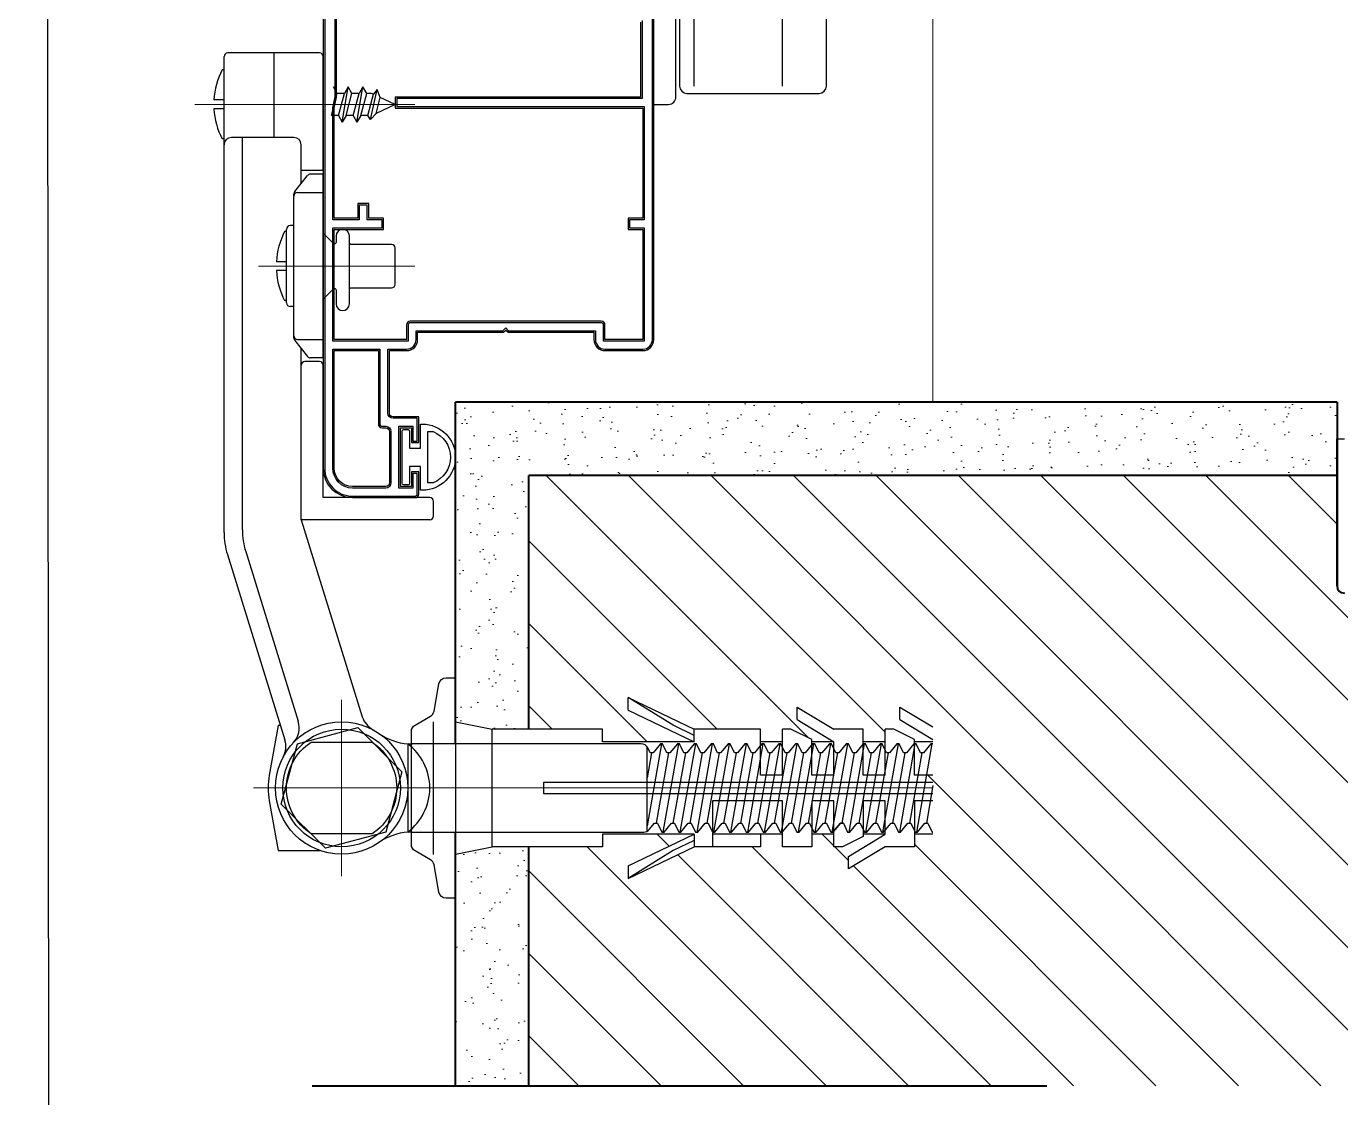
# Model space of a CAD drawing. Header units: millimetres. Extents: x 1251.1 to 1334.1, y 1577.6 to 1641.3.
# Drawn here: x 1311.1348 to 1311.3137, y 1617.5724 to 1617.7182 of the extents above; entities that cross this region are included whole.
import ezdxf

# ---------------------------------------------------------------- set-up
doc = ezdxf.new("R2010")
doc.units = ezdxf.units.MM
doc.linetypes.add('TRATTOPUNTO', pattern=[1, 0.5, -0.25, 0, -0.25])
for name, color, linetype in [('IMPIANTO ELETTRICO', 7, 'Continuous'), ('MONTANTI sezioni - windows structure section', 2, 'Continuous'), ('MURATURA', 140, 'Continuous')]:
    doc.layers.add(name, color=color, linetype=linetype)
for name, color, linetype, lineweight in [('MURATURA sezioni - section wall', 7, 'Continuous', 40), ('PROIEZIONI finissime - fine lines', 251, 'Continuous', 9), ('SEZIONI medie - small section', 2, 'Continuous', 25), ('TRATTEGGIO - hatch', 252, 'Continuous', 20)]:
    doc.layers.add(name, color=color, linetype=linetype, lineweight=lineweight)

msp = doc.modelspace()

# ---------------------------------------------------------------- hatches: boundary and pattern name
at = {"layer": 'TRATTEGGIO - hatch'}
h = msp.add_hatch(dxfattribs=at)
h.set_pattern_fill('AR-SAND', color=256, scale=9.99999999999999e-05, angle=-90.00000000000001, style=0)
h.set_pattern_definition([(307.5, (1311.758764513805, 1624.51959812893), (0.004894132373293419, 0.0001600031295984035), [0, -0.003860799999999997, 0, -0.004317999999999996, 0, -0.004127499999999997]), (277.5, (1311.758764513805, 1624.51959812893), (0.007168251005683536, -0.004495232831380024), [0, -0.002082799999999998, 0, -0.003479799999999997, 0, -0.001333499999999999]), (237.5, (1311.758764513805, 1624.52272232893), (1.437184678545544e-05, -0.007909923702414572), [0, -0.001269999999999999, 0, -0.004571999999999996, 0, -0.005968999999999996]), (227.4999999999999, (1311.758764513805, 1624.52272232893), (0.002229293232572159, -0.007635564524722966), [0, -0.0006349999999999995, 0, -0.002997199999999997, 0, -0.003428999999999997])])
h.paths.add_polyline_path([(1311.313234852859, 1617.657054602494), (1311.313234852859, 1617.667054602495), (1311.193234852859, 1617.667054602495), (1311.193234852859, 1617.623554602494), (1311.198234852859, 1617.622554602495), (1311.203234852859, 1617.622554602495), (1311.203234852859, 1617.657054602494)])
h.paths.add_polyline_path([(1311.193234852859, 1617.574054602494), (1311.203234852859, 1617.574054602494), (1311.203234852859, 1617.606554602494), (1311.198234852859, 1617.606554602494), (1311.193234852859, 1617.605554602495), (1311.193234852859, 1617.599554602495)])
h = msp.add_hatch(dxfattribs=at)
h.set_pattern_fill('ANSI31', color=256, scale=0.0025, angle=-90.00000000000001, style=0)
h.set_pattern_definition([(315, (532.5970254277047, 2051.4125406759), (0.005612660075668222, 0.00561266007566822), [])])
h.paths.add_polyline_path([(1311.445591506608, 1617.574054602494), (1311.445591506608, 1617.603667400836), (1311.391227006116, 1617.612054602494), (1311.391227006116, 1617.640929574835, -0.1952256424290443), (1311.390859155125, 1617.640273419622), (1311.370838523057, 1617.624273419622, -0.1701742515066235), (1311.370214220791, 1617.624054602494), (1311.32420357231, 1617.624054602494, -0.4142135623730951), (1311.32320357231, 1617.625054602494), (1311.32320357231, 1617.641054602494), (1311.314234852859, 1617.641054602494, -0.4142135623730284), (1311.313234852859, 1617.642054602494), (1311.313234852859, 1617.657054602494), (1311.203234852859, 1617.657054602494), (1311.203234852859, 1617.622554602495), (1311.213234852859, 1617.622554602495), (1311.213234852859, 1617.620854602494), (1311.225734852859, 1617.620854602494), (1311.216734852859, 1617.625154602494), (1311.216734852859, 1617.626854602494), (1311.225734852859, 1617.622554602495), (1311.234734852859, 1617.622554602495), (1311.234734852859, 1617.620854602494), (1311.237734852859, 1617.620854602494), (1311.237734852859, 1617.622554602495), (1311.238901519526, 1617.622554602495), (1311.241734852859, 1617.621154602495), (1311.241734852859, 1617.620854602494), (1311.244734852859, 1617.620854602494), (1311.239734852859, 1617.623854602494), (1311.239734852859, 1617.625554602495), (1311.244734852859, 1617.622554602495), (1311.248734852859, 1617.622554602495), (1311.248734852859, 1617.620854602494), (1311.251734852859, 1617.620854602494), (1311.251734852859, 1617.622554602495), (1311.252901519526, 1617.622554602495), (1311.255734852859, 1617.621154602495), (1311.255734852859, 1617.620554602494), (1311.255934852859, 1617.620554602494), (1311.256523260482, 1617.619354602494), (1311.256923260482, 1617.619354602494), (1311.257934852859, 1617.620554602494), (1311.258084852859, 1617.620554602494), (1311.257026890975, 1617.614554602494), (1311.258176890975, 1617.614554602494), (1311.257330521468, 1617.609754602494), (1311.257130521468, 1617.609754602494), (1311.256118929091, 1617.608554602494), (1311.255734852859, 1617.608554602494), (1311.255734852859, 1617.606554602494), (1311.251734852859, 1617.606554602494), (1311.246734852859, 1617.603554602495), (1311.246734852859, 1617.605254602494), (1311.251734852859, 1617.608254602495), (1311.248734852859, 1617.608254602495), (1311.248734852859, 1617.607954602494), (1311.245901519526, 1617.606554602494), (1311.244734852859, 1617.606554602494), (1311.244734852859, 1617.608254602495), (1311.241734852859, 1617.608254602495), (1311.241734852859, 1617.606554602494), (1311.237734852859, 1617.606554602494), (1311.237734852859, 1617.608254602495), (1311.234734852859, 1617.608254602495), (1311.234734852859, 1617.606554602494), (1311.225734852859, 1617.606554602494), (1311.216734852859, 1617.602254602494), (1311.216734852859, 1617.603954602494), (1311.225734852859, 1617.608254602495), (1311.213234852859, 1617.608254602495), (1311.213234852859, 1617.606554602494), (1311.203234852859, 1617.606554602494), (1311.203234852859, 1617.574054602494)])

# ---------------------------------------------------------------- linework, layer by layer
at = {"layer": 'IMPIANTO ELETTRICO'}
for centre in [(1311.171734852859, 1617.649290574464), (1311.174234852859, 1617.649669265805)]:
    msp.add_arc(centre, 0.009999999999999992, 180, 197.2269706634879, dxfattribs=at)
at = {"layer": 'MONTANTI sezioni - windows structure section'}
for p, q in [((1311.225734852859, 1617.710054602494), (1311.225734852859, 1617.723054602494)), ((1311.237734852859, 1617.710054602494), (1311.237734852859, 1617.723054602494)), ((1311.161734852859, 1617.649290574464), (1311.161734852859, 1617.714054602494)), ((1311.174734852859, 1617.714554602494), (1311.162234852859, 1617.714554602494)), ((1311.168484852859, 1617.714554602494), (1311.168484852859, 1617.703054602494)), ((1311.175234852859, 1617.698554602494), (1311.175234852859, 1617.714054602494)), ((1311.161663449214, 1617.712246697341), (1311.161478129061, 1617.712246697341)), ((1311.176341012352, 1617.706054602494), (1311.17714485993, 1617.709054602494)), ((1311.17714485993, 1617.709054602494), (1311.176625244688, 1617.709954602494)), ((1311.178109583749, 1617.709054602494), (1311.17714485993, 1617.709054602494)), ((1311.177305736172, 1617.706054602494), (1311.178109583749, 1617.709054602494)), ((1311.177825351414, 1617.705154602494), (1311.178625244688, 1617.709954602494)), ((1311.178625244688, 1617.709954602494), (1311.178109583749, 1617.709054602494)), ((1311.178341012352, 1617.706054602494), (1311.17914485993, 1617.709054602494)), ((1311.17914485993, 1617.709054602494), (1311.178625244688, 1617.709954602494)), ((1311.180109583749, 1617.709054602494), (1311.17914485993, 1617.709054602494)), ((1311.179305736172, 1617.706054602494), (1311.180109583749, 1617.709054602494)), ((1311.179825351414, 1617.705154602494), (1311.180625244687, 1617.709954602494)), ((1311.180625244687, 1617.709954602494), (1311.180109583749, 1617.709054602494)), ((1311.180341012352, 1617.706054602494), (1311.18114485993, 1617.709054602494)), ((1311.18114485993, 1617.709054602494), (1311.180625244687, 1617.709954602494)), ((1311.181818092479, 1617.709054602494), (1311.18114485993, 1617.709054602494)), ((1311.181305736172, 1617.706054602494), (1311.182077208093, 1617.708933774899)), ((1311.18167301614, 1617.70549338509), (1311.182562841965, 1617.709561921532)), ((1311.182077208093, 1617.708933774899), (1311.181818092479, 1617.709054602494)), ((1311.182566443345, 1617.709583443748), (1311.182077208093, 1617.708933774899)), ((1311.182415678831, 1617.706333261587), (1311.182997497138, 1617.708504637069)), ((1311.182997497138, 1617.708504637069), (1311.182562841965, 1617.709561921532)), ((1311.185034852859, 1617.707554602494), (1311.182997497138, 1617.708504637069)), ((1311.161734852859, 1617.708154602494), (1311.16035251521, 1617.708154602494)), ((1311.161734852859, 1617.706954602494), (1311.16035251521, 1617.706954602494)), ((1311.185034852859, 1617.707554602494), (1311.182415678831, 1617.706333261587)), ((1311.177305736172, 1617.706054602494), (1311.176341012352, 1617.706054602494)), ((1311.177305736172, 1617.706054602494), (1311.177825351414, 1617.705154602494)), ((1311.178341012352, 1617.706054602494), (1311.177825351414, 1617.705154602494)), ((1311.179305736172, 1617.706054602494), (1311.178341012352, 1617.706054602494)), ((1311.179305736172, 1617.706054602494), (1311.179825351414, 1617.705154602494)), ((1311.180341012352, 1617.706054602494), (1311.179825351414, 1617.705154602494)), ((1311.181305736172, 1617.706054602494), (1311.180341012352, 1617.706054602494)), ((1311.181663510461, 1617.705478679108), (1311.181305736172, 1617.706054602494)), ((1311.182415678831, 1617.706333261587), (1311.181663510461, 1617.705478679108)), ((1311.171234852859, 1617.703054602494), (1311.162734852859, 1617.703054602494)), ((1311.164234852859, 1617.649669265805), (1311.164234852859, 1617.703054602494)), ((1311.161663449214, 1617.702862507648), (1311.161478129061, 1617.702862507648)), ((1311.172234852859, 1617.696804602494), (1311.172234852859, 1617.702054602494)), ((1311.171344418455, 1617.695691559488), (1311.173084730878, 1617.697866950018)), ((1311.175234852859, 1617.698554602494), (1311.172234852859, 1617.698554602494)), ((1311.175234852859, 1617.698054602494), (1311.173475165283, 1617.698054602494)), ((1311.175234852859, 1617.673054602494), (1311.175234852859, 1617.698054602494)), ((1311.171234852859, 1617.675729993024), (1311.171234852859, 1617.695379211965)), ((1311.171734852859, 1617.695554602494), (1311.175234852859, 1617.695554602494)), ((1311.170234852859, 1617.680554602494), (1311.170234852859, 1617.690554602494)), ((1311.171234852859, 1617.691054602494), (1311.170734852859, 1617.691054602494)), ((1311.170163449214, 1617.690246697341), (1311.169978129061, 1617.690246697341)), ((1311.178784852859, 1617.682404602494), (1311.178784852859, 1617.688704602494)), ((1311.170234852859, 1617.686154602494), (1311.16885251521, 1617.686154602494)), ((1311.170234852859, 1617.684954602494), (1311.16885251521, 1617.684954602494)), ((1311.170163449214, 1617.680862507648), (1311.169978129061, 1617.680862507648)), ((1311.171234852859, 1617.680054602494), (1311.170734852859, 1617.680054602494)), ((1311.171344418455, 1617.6754176455), (1311.173084730878, 1617.67324225497)), ((1311.171734852859, 1617.675554602494), (1311.175234852859, 1617.675554602494)), ((1311.172234852859, 1617.651054602494), (1311.172234852859, 1617.674304602494)), ((1311.174734852859, 1617.672554602494), (1311.172734852859, 1617.672554602494)), ((1311.175234852859, 1617.673054602494), (1311.173475165283, 1617.673054602494)), ((1311.175234852859, 1617.654054602494), (1311.175234852859, 1617.672054602494)), ((1311.189734852859, 1617.654054602494), (1311.175234852859, 1617.654054602494)), ((1311.190234852859, 1617.651554602494), (1311.190234852859, 1617.653554602494)), ((1311.172234852859, 1617.651054602494), (1311.180550360798, 1617.624236233004)), ((1311.189734852859, 1617.651054602494), (1311.172234852859, 1617.651054602494)), ((1311.162183462274, 1617.64632899754), (1311.17001025281, 1617.621086792004)), ((1311.164683462274, 1617.646707688881), (1311.171836032613, 1617.623639912914)), ((1311.216734852859, 1617.625154602494), (1311.216734852859, 1617.626854602494)), ((1311.216734852859, 1617.626854602494), (1311.225734852859, 1617.622554602494)), ((1311.222860200051, 1617.623078047725), (1311.216734852859, 1617.626854602494)), ((1311.216734852859, 1617.625154602494), (1311.225734852859, 1617.620854602494)), ((1311.239734852859, 1617.623854602494), (1311.239734852859, 1617.625554602495)), ((1311.239734852859, 1617.625554602495), (1311.244734852859, 1617.622554602494)), ((1311.253734852859, 1617.623854602494), (1311.253734852859, 1617.625554602495)), ((1311.253734852859, 1617.625554602495), (1311.258234852859, 1617.622854602494)), ((1311.169079366076, 1617.623054602494), (1311.167886775329, 1617.616291084271)), ((1311.169400098499, 1617.623054602494), (1311.169079366076, 1617.623054602494)), ((1311.190234852859, 1617.605490372684), (1311.190234852859, 1617.623566798974)), ((1311.193234852859, 1617.623554602494), (1311.198234852859, 1617.622554602494)), ((1311.213234852859, 1617.622554602494), (1311.198234852859, 1617.622554602494)), ((1311.198234852859, 1617.606554602494), (1311.198234852859, 1617.622554602494)), ((1311.213234852859, 1617.620854602494), (1311.213234852859, 1617.622554602494)), ((1311.225734852859, 1617.621704602494), (1311.222860200051, 1617.623078047725)), ((1311.234734852859, 1617.622554602494), (1311.225734852859, 1617.622554602494)), ((1311.225734852859, 1617.620854602494), (1311.225734852859, 1617.622554602494)), ((1311.234734852859, 1617.616304602494), (1311.234734852859, 1617.622554602494)), ((1311.237734852859, 1617.616304602494), (1311.237734852859, 1617.622554602494)), ((1311.238901519526, 1617.622554602494), (1311.237734852859, 1617.622554602494)), ((1311.241734852859, 1617.621154602494), (1311.238901519526, 1617.622554602494)), ((1311.239734852859, 1617.623854602494), (1311.244734852859, 1617.620854602494)), ((1311.248734852859, 1617.622554602494), (1311.244734852859, 1617.622554602494)), ((1311.248734852859, 1617.616304602494), (1311.248734852859, 1617.622554602494)), ((1311.251734852859, 1617.616304602494), (1311.251734852859, 1617.622554602494)), ((1311.252901519526, 1617.622554602494), (1311.251734852859, 1617.622554602494)), ((1311.255734852859, 1617.621154602494), (1311.252901519526, 1617.622554602494)), ((1311.253734852859, 1617.623854602494), (1311.258234852859, 1617.621154602494)), ((1311.225734852859, 1617.620854602494), (1311.213234852859, 1617.620854602494)), ((1311.237734852859, 1617.620854602494), (1311.234734852859, 1617.620854602494)), ((1311.241734852859, 1617.616304602494), (1311.241734852859, 1617.621154602494)), ((1311.244734852859, 1617.620854602494), (1311.241734852859, 1617.620854602494)), ((1311.244734852859, 1617.616304602494), (1311.244734852859, 1617.620854602494)), ((1311.251734852859, 1617.620854602494), (1311.248734852859, 1617.620854602494)), ((1311.255734852859, 1617.616304602494), (1311.255734852859, 1617.621154602494)), ((1311.258234852859, 1617.620854602494), (1311.255734852859, 1617.620854602494)), ((1311.186734852859, 1617.620554602494), (1311.186734852859, 1617.608554602494)), ((1311.218511445263, 1617.620554602494), (1311.187322634878, 1617.620554602494)), ((1311.221284852859, 1617.620554602494), (1311.219318929091, 1617.609405294767)), ((1311.219318929091, 1617.608669249836), (1311.219318929091, 1617.620144492203)), ((1311.219923260482, 1617.619354602494), (1311.219318929091, 1617.61592726886)), ((1311.219723260482, 1617.619354602494), (1311.219409315019, 1617.619994863669)), ((1311.220123260482, 1617.619354602494), (1311.219723260482, 1617.619354602494)), ((1311.221134852859, 1617.620554602494), (1311.220123260482, 1617.619354602494)), ((1311.222223260482, 1617.619354602494), (1311.220530521468, 1617.609754602494)), ((1311.221434852859, 1617.620554602494), (1311.221134852859, 1617.620554602494)), ((1311.222023260483, 1617.619354602494), (1311.221434852859, 1617.620554602494)), ((1311.223584852859, 1617.620554602494), (1311.221468929091, 1617.608554602494)), ((1311.222423260482, 1617.619354602494), (1311.222023260483, 1617.619354602494)), ((1311.223434852859, 1617.620554602494), (1311.222423260482, 1617.619354602494)), ((1311.224523260483, 1617.619354602494), (1311.222830521468, 1617.609754602494)), ((1311.223734852859, 1617.620554602494), (1311.223434852859, 1617.620554602494)), ((1311.224323260482, 1617.619354602494), (1311.223734852859, 1617.620554602494)), ((1311.225884852859, 1617.620554602494), (1311.223768929091, 1617.608554602494)), ((1311.224723260483, 1617.619354602494), (1311.224323260482, 1617.619354602494)), ((1311.225734852859, 1617.620554602494), (1311.224723260483, 1617.619354602494)), ((1311.226823260482, 1617.619354602494), (1311.225130521467, 1617.609754602494)), ((1311.226034852859, 1617.620554602494), (1311.225734852859, 1617.620554602494)), ((1311.226623260482, 1617.619354602494), (1311.226034852859, 1617.620554602494)), ((1311.228184852859, 1617.620554602494), (1311.226068929091, 1617.608554602494)), ((1311.227023260482, 1617.619354602494), (1311.226623260482, 1617.619354602494)), ((1311.228034852859, 1617.620554602494), (1311.227023260482, 1617.619354602494)), ((1311.229123260482, 1617.619354602494), (1311.227430521468, 1617.609754602494)), ((1311.228334852859, 1617.620554602494), (1311.228034852859, 1617.620554602494)), ((1311.228923260482, 1617.619354602494), (1311.228334852859, 1617.620554602494)), ((1311.230484852859, 1617.620554602494), (1311.228368929091, 1617.608554602494)), ((1311.229323260482, 1617.619354602494), (1311.228923260482, 1617.619354602494)), ((1311.230334852859, 1617.620554602494), (1311.229323260482, 1617.619354602494)), ((1311.231423260482, 1617.619354602494), (1311.229730521468, 1617.609754602494)), ((1311.230634852859, 1617.620554602494), (1311.230334852859, 1617.620554602494)), ((1311.231223260482, 1617.619354602494), (1311.230634852859, 1617.620554602494)), ((1311.232784852859, 1617.620554602494), (1311.230668929091, 1617.608554602494)), ((1311.231623260482, 1617.619354602494), (1311.231223260482, 1617.619354602494)), ((1311.232634852859, 1617.620554602494), (1311.231623260482, 1617.619354602494)), ((1311.233723260483, 1617.619354602494), (1311.232030521468, 1617.609754602494)), ((1311.232934852859, 1617.620554602494), (1311.232634852859, 1617.620554602494)), ((1311.233523260483, 1617.619354602494), (1311.232934852859, 1617.620554602494)), ((1311.235084852859, 1617.620554602494), (1311.232968929091, 1617.608554602494)), ((1311.233923260482, 1617.619354602494), (1311.233523260483, 1617.619354602494)), ((1311.234934852859, 1617.620554602494), (1311.233923260482, 1617.619354602494)), ((1311.236023260482, 1617.619354602494), (1311.234330521468, 1617.609754602494)), ((1311.235234852859, 1617.620554602494), (1311.234934852859, 1617.620554602494)), ((1311.235823260482, 1617.619354602494), (1311.235234852859, 1617.620554602494)), ((1311.237384852859, 1617.620554602494), (1311.235268929091, 1617.608554602494)), ((1311.236223260483, 1617.619354602494), (1311.235823260482, 1617.619354602494)), ((1311.237234852859, 1617.620554602494), (1311.236223260483, 1617.619354602494)), ((1311.238323260482, 1617.619354602494), (1311.236630521468, 1617.609754602494)), ((1311.237534852859, 1617.620554602494), (1311.237234852859, 1617.620554602494)), ((1311.238123260482, 1617.619354602494), (1311.237534852859, 1617.620554602494)), ((1311.239684852859, 1617.620554602494), (1311.237568929091, 1617.608554602494)), ((1311.238523260482, 1617.619354602494), (1311.238123260482, 1617.619354602494)), ((1311.239534852859, 1617.620554602494), (1311.238523260482, 1617.619354602494)), ((1311.240623260482, 1617.619354602494), (1311.238930521468, 1617.609754602494)), ((1311.239834852859, 1617.620554602494), (1311.239534852859, 1617.620554602494)), ((1311.240423260482, 1617.619354602494), (1311.239834852859, 1617.620554602494)), ((1311.241984852859, 1617.620554602494), (1311.239868929091, 1617.608554602494)), ((1311.240823260482, 1617.619354602494), (1311.240423260482, 1617.619354602494)), ((1311.241834852859, 1617.620554602494), (1311.240823260482, 1617.619354602494)), ((1311.242923260482, 1617.619354602494), (1311.241230521468, 1617.609754602494)), ((1311.242134852859, 1617.620554602494), (1311.241834852859, 1617.620554602494)), ((1311.242723260483, 1617.619354602494), (1311.242134852859, 1617.620554602494)), ((1311.244284852859, 1617.620554602494), (1311.242168929091, 1617.608554602494)), ((1311.243123260482, 1617.619354602494), (1311.242723260483, 1617.619354602494)), ((1311.244134852859, 1617.620554602494), (1311.243123260482, 1617.619354602494)), ((1311.245223260482, 1617.619354602494), (1311.243530521468, 1617.609754602494)), ((1311.244434852859, 1617.620554602494), (1311.244134852859, 1617.620554602494)), ((1311.245023260482, 1617.619354602494), (1311.244434852859, 1617.620554602494)), ((1311.246584852859, 1617.620554602494), (1311.244468929091, 1617.608554602494)), ((1311.245423260483, 1617.619354602494), (1311.245023260482, 1617.619354602494)), ((1311.246434852859, 1617.620554602494), (1311.245423260483, 1617.619354602494)), ((1311.247523260482, 1617.619354602494), (1311.245830521467, 1617.609754602494)), ((1311.246734852859, 1617.620554602494), (1311.246434852859, 1617.620554602494)), ((1311.247323260482, 1617.619354602494), (1311.246734852859, 1617.620554602494)), ((1311.248884852859, 1617.620554602494), (1311.246768929091, 1617.608554602494)), ((1311.247723260482, 1617.619354602494), (1311.247323260482, 1617.619354602494)), ((1311.248734852859, 1617.620554602494), (1311.247723260482, 1617.619354602494)), ((1311.249823260482, 1617.619354602494), (1311.248130521468, 1617.609754602494)), ((1311.249034852859, 1617.620554602494), (1311.248734852859, 1617.620554602494)), ((1311.249623260482, 1617.619354602494), (1311.249034852859, 1617.620554602494)), ((1311.251184852859, 1617.620554602494), (1311.249068929091, 1617.608554602494)), ((1311.250023260482, 1617.619354602494), (1311.249623260482, 1617.619354602494)), ((1311.251034852859, 1617.620554602494), (1311.250023260482, 1617.619354602494)), ((1311.252123260482, 1617.619354602494), (1311.250430521468, 1617.609754602494)), ((1311.251334852859, 1617.620554602494), (1311.251034852859, 1617.620554602494)), ((1311.251923260482, 1617.619354602494), (1311.251334852859, 1617.620554602494)), ((1311.253484852859, 1617.620554602494), (1311.251368929091, 1617.608554602494)), ((1311.252323260482, 1617.619354602494), (1311.251923260482, 1617.619354602494)), ((1311.253334852859, 1617.620554602494), (1311.252323260482, 1617.619354602494)), ((1311.254423260483, 1617.619354602494), (1311.252730521468, 1617.609754602494)), ((1311.253634852859, 1617.620554602494), (1311.253334852859, 1617.620554602494)), ((1311.254223260482, 1617.619354602494), (1311.253634852859, 1617.620554602494)), ((1311.255784852859, 1617.620554602494), (1311.253668929091, 1617.608554602494)), ((1311.254623260483, 1617.619354602494), (1311.254223260482, 1617.619354602494)), ((1311.255634852859, 1617.620554602494), (1311.254623260483, 1617.619354602494)), ((1311.256723260482, 1617.619354602494), (1311.255030521467, 1617.609754602494)), ((1311.255934852859, 1617.620554602494), (1311.255634852859, 1617.620554602494)), ((1311.256523260482, 1617.619354602494), (1311.255934852859, 1617.620554602494)), ((1311.258084852859, 1617.620554602494), (1311.255968929091, 1617.608554602494)), ((1311.256923260482, 1617.619354602494), (1311.256523260482, 1617.619354602494)), ((1311.257934852859, 1617.620554602494), (1311.256923260482, 1617.619354602494)), ((1311.258234852859, 1617.620554602494), (1311.257934852859, 1617.620554602494)), ((1311.258234852859, 1617.615304602494), (1311.205234852859, 1617.615304602494)), ((1311.205234852859, 1617.615304602494), (1311.205234852859, 1617.613804602494)), ((1311.237734852859, 1617.616304602494), (1311.234734852859, 1617.616304602494)), ((1311.244734852859, 1617.616304602494), (1311.241734852859, 1617.616304602494)), ((1311.251734852859, 1617.616304602494), (1311.248734852859, 1617.616304602494)), ((1311.258234852859, 1617.616304602494), (1311.255734852859, 1617.616304602494)), ((1311.205234852859, 1617.613804602494), (1311.258234852859, 1617.613804602494)), ((1311.258234852859, 1617.614883320675), (1311.257330521468, 1617.609754602494)), ((1311.167886775329, 1617.612818120718), (1311.169079366076, 1617.606054602494)), ((1311.237734852859, 1617.612804602494), (1311.228234852859, 1617.612804602494)), ((1311.228234852859, 1617.612804602494), (1311.228234852859, 1617.606554602494)), ((1311.237734852859, 1617.606554602494), (1311.237734852859, 1617.612804602494)), ((1311.241734852859, 1617.612804602494), (1311.241734852859, 1617.606554602494)), ((1311.244734852859, 1617.612804602494), (1311.241734852859, 1617.612804602494)), ((1311.244734852859, 1617.606554602494), (1311.244734852859, 1617.612804602494)), ((1311.248734852859, 1617.612804602494), (1311.248734852859, 1617.607954602494)), ((1311.251734852859, 1617.612804602494), (1311.248734852859, 1617.612804602494)), ((1311.251734852859, 1617.608254602494), (1311.251734852859, 1617.612804602494)), ((1311.255734852859, 1617.612804602494), (1311.255734852859, 1617.606554602494)), ((1311.258234852859, 1617.612804602494), (1311.255734852859, 1617.612804602494)), ((1311.187322634878, 1617.608554602494), (1311.218854009022, 1617.608554602494)), ((1311.225734852859, 1617.608254602494), (1311.213234852859, 1617.608254602494)), ((1311.213234852859, 1617.608254602494), (1311.213234852859, 1617.606554602494)), ((1311.216734852859, 1617.603954602494), (1311.225734852859, 1617.608254602494)), ((1311.219618585452, 1617.608910069421), (1311.220330521468, 1617.609754602494)), ((1311.220330521468, 1617.609754602494), (1311.220730521468, 1617.609754602494)), ((1311.220730521468, 1617.609754602494), (1311.221318929091, 1617.608554602494)), ((1311.221318929091, 1617.608554602494), (1311.221618929091, 1617.608554602494)), ((1311.221618929091, 1617.608554602494), (1311.222630521468, 1617.609754602494)), ((1311.222630521468, 1617.609754602494), (1311.223030521468, 1617.609754602494)), ((1311.223030521468, 1617.609754602494), (1311.223618929091, 1617.608554602494)), ((1311.223618929091, 1617.608554602494), (1311.223918929091, 1617.608554602494)), ((1311.223918929091, 1617.608554602494), (1311.224930521468, 1617.609754602494)), ((1311.224930521468, 1617.609754602494), (1311.225330521468, 1617.609754602494)), ((1311.225330521468, 1617.609754602494), (1311.225918929091, 1617.608554602494)), ((1311.225734852859, 1617.608254602494), (1311.225734852859, 1617.606554602494)), ((1311.225918929091, 1617.608554602494), (1311.226218929091, 1617.608554602494)), ((1311.226218929091, 1617.608554602494), (1311.227230521468, 1617.609754602494)), ((1311.227230521468, 1617.609754602494), (1311.227630521468, 1617.609754602494)), ((1311.227630521468, 1617.609754602494), (1311.228218929091, 1617.608554602494)), ((1311.228218929091, 1617.608554602494), (1311.228518929091, 1617.608554602494)), ((1311.237734852859, 1617.608254602494), (1311.228234852859, 1617.608254602494)), ((1311.228518929091, 1617.608554602494), (1311.229530521468, 1617.609754602494)), ((1311.229530521468, 1617.609754602494), (1311.229930521468, 1617.609754602494)), ((1311.229930521468, 1617.609754602494), (1311.230518929091, 1617.608554602494)), ((1311.230518929091, 1617.608554602494), (1311.230818929091, 1617.608554602494)), ((1311.230818929091, 1617.608554602494), (1311.231830521468, 1617.609754602494)), ((1311.231830521468, 1617.609754602494), (1311.232230521468, 1617.609754602494)), ((1311.232230521468, 1617.609754602494), (1311.232818929091, 1617.608554602494)), ((1311.232818929091, 1617.608554602494), (1311.233118929091, 1617.608554602494)), ((1311.233118929091, 1617.608554602494), (1311.234130521467, 1617.609754602494)), ((1311.234130521467, 1617.609754602494), (1311.234530521468, 1617.609754602494)), ((1311.234530521468, 1617.609754602494), (1311.235118929091, 1617.608554602494)), ((1311.234734852859, 1617.608254602494), (1311.234734852859, 1617.606554602494)), ((1311.235118929091, 1617.608554602494), (1311.235418929091, 1617.608554602494)), ((1311.235418929091, 1617.608554602494), (1311.236430521468, 1617.609754602494)), ((1311.236430521468, 1617.609754602494), (1311.236830521467, 1617.609754602494)), ((1311.236830521467, 1617.609754602494), (1311.237418929091, 1617.608554602494)), ((1311.237418929091, 1617.608554602494), (1311.237718929091, 1617.608554602494)), ((1311.237718929091, 1617.608554602494), (1311.238730521468, 1617.609754602494)), ((1311.238730521468, 1617.609754602494), (1311.239130521468, 1617.609754602494)), ((1311.239130521468, 1617.609754602494), (1311.239718929091, 1617.608554602494)), ((1311.239718929091, 1617.608554602494), (1311.240018929091, 1617.608554602494)), ((1311.240018929091, 1617.608554602494), (1311.241030521468, 1617.609754602494)), ((1311.241030521468, 1617.609754602494), (1311.241430521468, 1617.609754602494)), ((1311.241430521468, 1617.609754602494), (1311.242018929091, 1617.608554602494)), ((1311.244734852859, 1617.608254602494), (1311.241734852859, 1617.608254602494)), ((1311.242018929091, 1617.608554602494), (1311.242318929091, 1617.608554602494)), ((1311.242318929091, 1617.608554602494), (1311.243330521468, 1617.609754602494)), ((1311.243330521468, 1617.609754602494), (1311.243730521468, 1617.609754602494)), ((1311.243730521468, 1617.609754602494), (1311.244318929091, 1617.608554602494)), ((1311.244318929091, 1617.608554602494), (1311.244618929091, 1617.608554602494)), ((1311.245630521468, 1617.609754602494), (1311.244618929091, 1617.608554602494)), ((1311.244618929091, 1617.608554602494), (1311.245630521468, 1617.609754602494)), ((1311.246030521468, 1617.609754602494), (1311.245630521468, 1617.609754602494)), ((1311.245630521468, 1617.609754602494), (1311.246030521468, 1617.609754602494)), ((1311.246030521468, 1617.609754602494), (1311.246618929091, 1617.608554602494)), ((1311.246618929091, 1617.608554602494), (1311.246918929091, 1617.608554602494)), ((1311.246734852859, 1617.605254602494), (1311.251734852859, 1617.608254602494)), ((1311.246918929091, 1617.608554602494), (1311.247930521468, 1617.609754602494)), ((1311.247930521468, 1617.609754602494), (1311.248330521468, 1617.609754602494)), ((1311.248330521468, 1617.609754602494), (1311.248918929091, 1617.608554602494)), ((1311.251734852859, 1617.608254602494), (1311.248734852859, 1617.608254602494)), ((1311.248918929091, 1617.608554602494), (1311.249218929091, 1617.608554602494)), ((1311.249218929091, 1617.608554602494), (1311.250230521468, 1617.609754602494)), ((1311.250230521468, 1617.609754602494), (1311.250630521468, 1617.609754602494)), ((1311.250630521468, 1617.609754602494), (1311.251218929091, 1617.608554602494)), ((1311.251218929091, 1617.608554602494), (1311.251518929091, 1617.608554602494)), ((1311.251518929091, 1617.608554602494), (1311.252530521468, 1617.609754602494)), ((1311.252530521468, 1617.609754602494), (1311.252930521468, 1617.609754602494)), ((1311.252930521468, 1617.609754602494), (1311.253518929091, 1617.608554602494)), ((1311.253518929091, 1617.608554602494), (1311.253818929091, 1617.608554602494)), ((1311.253818929091, 1617.608554602494), (1311.254830521468, 1617.609754602494)), ((1311.254830521468, 1617.609754602494), (1311.255230521468, 1617.609754602494)), ((1311.255230521468, 1617.609754602494), (1311.255818929091, 1617.608554602494)), ((1311.258234852859, 1617.608254602494), (1311.255734852859, 1617.608254602494)), ((1311.255818929091, 1617.608554602494), (1311.256118929091, 1617.608554602494)), ((1311.256118929091, 1617.608554602494), (1311.257130521468, 1617.609754602494)), ((1311.257130521468, 1617.609754602494), (1311.257530521468, 1617.609754602494)), ((1311.257530521468, 1617.609754602494), (1311.258118929091, 1617.608554602494)), ((1311.258118929091, 1617.608554602494), (1311.258234852859, 1617.608554602494)), ((1311.193234852859, 1617.605554602494), (1311.198234852859, 1617.606554602494)), ((1311.213234852859, 1617.606554602494), (1311.198234852859, 1617.606554602494)), ((1311.216734852859, 1617.602254602494), (1311.225734852859, 1617.606554602494)), ((1311.225734852859, 1617.607404602494), (1311.222860200051, 1617.606031157264)), ((1311.234734852859, 1617.606554602494), (1311.225734852859, 1617.606554602494)), ((1311.241734852859, 1617.606554602494), (1311.237734852859, 1617.606554602494)), ((1311.245901519526, 1617.606554602494), (1311.244734852859, 1617.606554602494)), ((1311.248734852859, 1617.607954602494), (1311.245901519526, 1617.606554602494)), ((1311.251734852859, 1617.606554602494), (1311.246734852859, 1617.603554602494)), ((1311.255734852859, 1617.606554602494), (1311.251734852859, 1617.606554602494)), ((1311.169079366076, 1617.606054602494), (1311.174776812968, 1617.606054602494)), ((1311.222860200051, 1617.606031157264), (1311.216734852859, 1617.602254602494)), ((1311.246734852859, 1617.603554602494), (1311.246734852859, 1617.605254602494)), ((1311.216734852859, 1617.603954602494), (1311.216734852859, 1617.602254602494))]:
    msp.add_line(p, q, dxfattribs=at)
for points in [[(1311.175234852859, 1617.723854602494), (1311.175234852859, 1617.658054602495, 0.4142135623730951), (1311.179234852859, 1617.654054602494), (1311.187734852859, 1617.654054602494, 0.4142135623730951), (1311.188234852859, 1617.654554602494), (1311.188234852859, 1617.657554602494), (1311.187234852859, 1617.657554602494), (1311.187234852859, 1617.655554602495), (1311.185734852859, 1617.655554602495), (1311.185734852859, 1617.663554602495), (1311.187234852859, 1617.663554602495), (1311.187234852859, 1617.661554602494), (1311.188234852859, 1617.661554602494), (1311.188234852859, 1617.665054602494), (1311.184734852859, 1617.665054602494, -0.4142135623730951), (1311.184234852859, 1617.665554602494), (1311.184234852859, 1617.674054602494), (1311.186584852859, 1617.674054602494, 0.4142135623730951), (1311.188084852859, 1617.675554602495), (1311.188084852859, 1617.676554602494), (1311.199784852859, 1617.676554602494), (1311.200084852859, 1617.676854602494), (1311.200384852859, 1617.676554602494), (1311.212084852859, 1617.676554602494), (1311.212084852859, 1617.675554602495, 0.4142135623730951), (1311.213584852859, 1617.674054602494), (1311.218734852859, 1617.674054602494, 0.4142135623730951), (1311.220234852859, 1617.675554602495), (1311.220234852859, 1617.728554602495)], [(1311.175434852859, 1617.723854602494), (1311.175434852859, 1617.658054602495, 0.4142135623730968), (1311.179234852859, 1617.654254602494), (1311.187734852859, 1617.654254602494, 0.4142135623731173), (1311.188034852859, 1617.654554602494), (1311.188034852859, 1617.657354602494), (1311.187434852859, 1617.657354602494), (1311.187434852859, 1617.655354602494), (1311.185534852859, 1617.655354602494), (1311.185534852859, 1617.663754602494), (1311.187434852859, 1617.663754602494), (1311.187434852859, 1617.661754602495), (1311.188034852859, 1617.661754602495), (1311.188034852859, 1617.664854602494), (1311.184734852859, 1617.664854602494, -0.4142135623730856), (1311.184034852859, 1617.665554602494), (1311.184034852859, 1617.674254602495), (1311.186584852859, 1617.674254602495, 0.4142135623731002), (1311.187884852859, 1617.675554602495), (1311.187884852859, 1617.676754602494), (1311.199702010147, 1617.676754602494), (1311.200084852859, 1617.677137445207), (1311.200467695572, 1617.676754602494), (1311.212284852859, 1617.676754602494), (1311.212284852859, 1617.675554602495, 0.4142135623731002), (1311.213584852859, 1617.674254602495), (1311.218734852859, 1617.674254602495, 0.4142135623731002), (1311.220034852859, 1617.675554602495), (1311.220034852859, 1617.728354602494)], [(1311.220234852859, 1617.707554602494), (1311.222234852859, 1617.707554602494, 0.4142135623730951), (1311.223234852859, 1617.708554602495), (1311.223234852859, 1617.724554602495, 0.4142135623730937), (1311.222234852859, 1617.725554602494), (1311.220234852859, 1617.725554602494)], [(1311.218634852859, 1617.718954602494), (1311.218634852859, 1617.708354602494), (1311.185234852859, 1617.708354602494), (1311.185234852859, 1617.707254602494), (1311.218934852859, 1617.707254602494), (1311.218934852859, 1617.691854602494), (1311.216934852859, 1617.691854602494), (1311.216934852859, 1617.690754602495), (1311.218934852859, 1617.690754602495), (1311.218934852859, 1617.675354602494), (1311.213384852859, 1617.675354602494), (1311.213384852859, 1617.677554602494, 0.4142135623731173), (1311.213084852859, 1617.677854602494), (1311.187084852859, 1617.677854602494, 0.4142135623731173), (1311.186784852859, 1617.677554602494), (1311.186784852859, 1617.675354602494), (1311.176534852859, 1617.675354602494), (1311.176534852859, 1617.690754602495), (1311.183234852859, 1617.690754602495), (1311.183234852859, 1617.691854602494), (1311.181234852859, 1617.691854602494), (1311.181234852859, 1617.693854602494), (1311.180134852859, 1617.693854602494), (1311.180134852859, 1617.691854602494), (1311.176534852859, 1617.691854602494), (1311.176534852859, 1617.707074406397), (1311.176834852859, 1617.708574406397), (1311.176834852859, 1617.723854602494, -0.3539972922353391)], [(1311.218434852859, 1617.718754602495), (1311.218434852859, 1617.708554602495), (1311.185034852859, 1617.708554602495), (1311.185034852859, 1617.707054602495), (1311.218734852859, 1617.707054602495), (1311.218734852859, 1617.692054602494), (1311.216734852859, 1617.692054602494), (1311.216734852859, 1617.690554602494), (1311.218734852859, 1617.690554602494), (1311.218734852859, 1617.675554602495), (1311.213584852859, 1617.675554602495), (1311.213584852859, 1617.677554602494, 0.4142135623730951), (1311.213084852859, 1617.678054602495), (1311.187084852859, 1617.678054602495, 0.4142135623730951), (1311.186584852859, 1617.677554602494), (1311.186584852859, 1617.675554602495), (1311.176734852859, 1617.675554602495), (1311.176734852859, 1617.690554602494), (1311.183434852859, 1617.690554602494), (1311.183434852859, 1617.692054602494), (1311.181434852859, 1617.692054602494), (1311.181434852859, 1617.694054602494), (1311.179934852859, 1617.694054602494), (1311.179934852859, 1617.692054602494), (1311.176734852859, 1617.692054602494), (1311.176734852859, 1617.707054602495), (1311.177034852859, 1617.708554602495), (1311.177034852859, 1617.723854602494, -0.3539972922353393)]]:
    msp.add_lwpolyline(points, format="xyb", dxfattribs=at)
for points in [[(1311.224734852859, 1617.724054602494, 0.4142135623730948), (1311.223734852859, 1617.723054602494), (1311.223734852859, 1617.710054602494, 0.4142135623730951), (1311.224734852859, 1617.709054602494), (1311.242734852859, 1617.709054602494, 0.4142135623730951), (1311.243734852859, 1617.710054602494), (1311.243734852859, 1617.723054602494, 0.4142135623730955), (1311.242734852859, 1617.724054602494)], [(1311.185034852859, 1617.683104602494), (1311.185034852859, 1617.688004602494, 0.4142135623730935), (1311.184534852859, 1617.688504602495), (1311.178984852859, 1617.688504602495, -0.4142135623730945), (1311.178784852859, 1617.688704602494), (1311.178784852859, 1617.689654602494, 1.000000000000016), (1311.176984852859, 1617.689654602494), (1311.176984852859, 1617.688787445207, -0.6681786379192907), (1311.176643431503, 1617.688646023851), (1311.175234852859, 1617.690054602494), (1311.175234852859, 1617.681054602494), (1311.176643431503, 1617.682463181138, -0.6681786379192907), (1311.176984852859, 1617.682321759782), (1311.176984852859, 1617.680404602494, 1.000000000000016), (1311.178784852859, 1617.680404602494), (1311.178784852859, 1617.682404602494, -0.4142135623730945), (1311.178984852859, 1617.682604602494), (1311.184534852859, 1617.682604602494, 0.4142135623730965)], [(1311.179234852859, 1617.655354602494, -0.4142135623730988), (1311.176534852859, 1617.658054602495), (1311.176534852859, 1617.674254602495), (1311.182934852859, 1617.674254602495), (1311.182934852859, 1617.664054602494, 0.4142135623731173), (1311.183234852859, 1617.663754602494), (1311.183734852859, 1617.663754602494, -0.4142135623730856), (1311.184434852859, 1617.663054602494), (1311.184434852859, 1617.656054602494, -0.4142135623730856), (1311.183734852859, 1617.655354602494)], [(1311.179234852859, 1617.655554602495, -0.4142135623731018), (1311.176734852859, 1617.658054602495), (1311.176734852859, 1617.674054602494), (1311.182734852859, 1617.674054602494), (1311.182734852859, 1617.664054602494, 0.4142135623730943), (1311.183234852859, 1617.663554602495), (1311.183734852859, 1617.663554602495, -0.4142135623730951), (1311.184234852859, 1617.663054602494), (1311.184234852859, 1617.656054602494, -0.4142135623730951), (1311.183734852859, 1617.655554602495)], [(1311.186984852859, 1617.663104602495), (1311.186984852859, 1617.660804602494), (1311.188484852859, 1617.660804602494), (1311.188484852859, 1617.664054602494), (1311.188734852859, 1617.664054602494, -1), (1311.188734852859, 1617.655054602494), (1311.188484852859, 1617.655054602494), (1311.188484852859, 1617.658304602494), (1311.186984852859, 1617.658304602494), (1311.186984852859, 1617.656004602494, -0.4142135623730951), (1311.186784852859, 1617.655804602495), (1311.186184852859, 1617.655804602495, -0.4142135623730951), (1311.185984852859, 1617.656004602494), (1311.185984852859, 1617.663104602495, -0.4142135623730951), (1311.186184852859, 1617.663304602494), (1311.186784852859, 1617.663304602494, -0.4142135623730951)], [(1311.190214717718, 1617.656054602494), (1311.189484852859, 1617.656054602494), (1311.189484852859, 1617.663054602494), (1311.190214717718, 1617.663054602494, -0.6628957546586911)], [(1311.187234852859, 1617.622245201418, -0.2679491924311216), (1311.187734852859, 1617.623111226821), (1311.189831018581, 1617.624321448665, 0.2216946626429398), (1311.190315826334, 1617.625013825892), (1311.190970779641, 1617.628728250672, -0.3639702342662025), (1311.191955587394, 1617.629554602494), (1311.193234852859, 1617.629554602494), (1311.193234852859, 1617.599554602495), (1311.191955587394, 1617.599554602495, -0.3639702342662005), (1311.190970779641, 1617.600380954317), (1311.190315826334, 1617.604095379097, 0.2216946626429377), (1311.189831018581, 1617.604787756323), (1311.187734852859, 1617.605997978167, -0.2679491924311216), (1311.187234852859, 1617.606864003571)], [(1311.181880633847, 1617.608304602494), (1311.173589071871, 1617.608304602494, -0.5366750419289279), (1311.173589071871, 1617.620804602494), (1311.181880633847, 1617.620804602494, -0.5366750419289269)]]:
    msp.add_lwpolyline(points, format="xyb", close=True, dxfattribs=at)
msp.add_lwpolyline([(1311.175534890976, 1617.606344232971), (1311.169524483336, 1617.612354640611), (1311.171724445219, 1617.620565010134), (1311.179934814743, 1617.622764972018), (1311.185945222383, 1617.616754564378), (1311.183745260499, 1617.608544194854)], close=True, dxfattribs=at)
for radius in [0.00899999999999999, 0.007999999999999991]:
    msp.add_circle((1311.177734852859, 1617.614554602494), radius, dxfattribs=at)
for centre, radius, start, end in [((1311.162234852859, 1617.714054602494), 0.0004999999999999995, 90, 180), ((1311.174734852859, 1617.714054602494), 0.0004999999999999995, 0, 90), ((1311.170534852859, 1617.707554602494), 0.0102, 152.6122924694901, 176.6277133165692), ((1311.170534852859, 1617.707554602494), 0.0102, 183.3722866834048, 207.3877075305098), ((1311.162734852859, 1617.702054602494), 0.000999999999999999, 90, 180), ((1311.171234852859, 1617.702054602494), 0.000999999999999999, 0, 90), ((1311.173475165283, 1617.697554602494), 0.0004999999999999995, 90, 141.3401917459201), ((1311.171734852859, 1617.695379211965), 0.0004999999999999995, 141.3401917459201, 180), ((1311.171734852859, 1617.695054602494), 0.0004999999999999995, 90, 180), ((1311.170734852859, 1617.690554602494), 0.0004999999999999995, 90, 180), ((1311.179034852859, 1617.685554602494), 0.0102, 152.6122924694901, 176.6277133165692), ((1311.179034852859, 1617.685554602494), 0.0102, 183.3722866834048, 207.3877075305098), ((1311.170734852859, 1617.680554602494), 0.0004999999999999995, 180, 270), ((1311.171734852859, 1617.676054602494), 0.0004999999999999995, 180, 270), ((1311.171734852859, 1617.675729993024), 0.0004999999999999995, 180, 218.6598082540799), ((1311.172734852859, 1617.672054602494), 0.0004999999999999995, 90, 180), ((1311.173475165283, 1617.673554602494), 0.0004999999999999995, 218.6598082540799, 270), ((1311.174734852859, 1617.672054602494), 0.0004999999999999995, 0, 90), ((1311.189734852859, 1617.653554602494), 0.0004999999999999995, 0, 90), ((1311.189734852859, 1617.651554602494), 0.0004999999999999995, 270, 0), ((1311.183415777974, 1617.625124706081), 0.002999999999999997, 197.2269706634879, 241.7440965978409), ((1311.168970615438, 1617.622751439837), 0.002999999999999997, 316.9160053915591, 17.22697066348796), ((1311.167144835634, 1617.620198318927), 0.002999999999999997, 331.9455981150165, 17.22697066348796), ((1311.187322634878, 1617.628554602494), 0.007999999999999978, 239.3030430020002, 270), ((1311.182234852859, 1617.614554602494), 0.007500000000000002, 306.8698976455756, 53.13010235442433), ((1311.218511445263, 1617.619554602494), 0.0009999999999999935, 26.12054625929909, 90), ((1311.177734852859, 1617.614554602494), 0.01000000000000003, 169.9999999999688, 190.0000000000312), ((1311.187322634878, 1617.600554602494), 0.007999999999999946, 90, 120.6969569979997), ((1311.218854009022, 1617.609554602494), 0.000999999999999999, 270, 319.8693240592715)]:
    msp.add_arc(centre, radius, start, end, dxfattribs=at)
at = {"layer": 'MURATURA'}
msp.add_line((1311.134810754882, 1620.451261697454), (1311.138794373603, 1616.677847511319), dxfattribs=at)
at = {"layer": 'MURATURA sezioni - section wall'}
for p, q in [((1311.313234852859, 1617.667054602494), (1311.193234852859, 1617.667054602494)), ((1311.193234852859, 1617.620554602494), (1311.193234852859, 1617.667054602494)), ((1311.313234852859, 1617.667054602494), (1311.313234852859, 1617.642054602494)), ((1311.313234852859, 1617.642054602494), (1311.313234852859, 1617.662054602494)), ((1311.313234852859, 1617.657054602494), (1311.203234852859, 1617.657054602494)), ((1311.203234852859, 1617.622554602494), (1311.203234852859, 1617.657054602494)), ((1311.193234852859, 1617.574054602494), (1311.193234852859, 1617.608554602494)), ((1311.203234852859, 1617.574054602494), (1311.203234852859, 1617.606554602494))]:
    msp.add_line(p, q, dxfattribs=at)
at = {"layer": 'MURATURA sezioni - section wall', "linetype": 'TRATTOPUNTO', "ltscale": 0.02}
msp.add_line((1311.173716100087, 1617.574054602494), (1311.463168007737, 1617.574054602494), dxfattribs=at)
at = {"layer": 'MURATURA sezioni - section wall'}
msp.add_arc((1311.314234852859, 1617.642054602494), 0.000999999999999999, 180, 270, dxfattribs=at)
at = {"layer": 'PROIEZIONI finissime - fine lines'}
for p, q in [((1311.258234852859, 1618.867054602494), (1311.258234852859, 1617.667054602494)), ((1311.157734852859, 1617.707554602494), (1311.1876930261, 1617.707554602494)), ((1311.1876930261, 1617.685554602494), (1311.166402973416, 1617.685554602494)), ((1311.177734852859, 1617.602554602494), (1311.177734852859, 1617.626554602494)), ((1311.165734852859, 1617.614554602494), (1311.258234852859, 1617.614554602494))]:
    msp.add_line(p, q, dxfattribs=at)
at = {"layer": 'SEZIONI medie - small section'}
msp.add_line((1311.313234852859, 1617.662054602494), (1311.314234852859, 1617.662054602494), dxfattribs=at)

doc.saveas('drawing.dxf')
